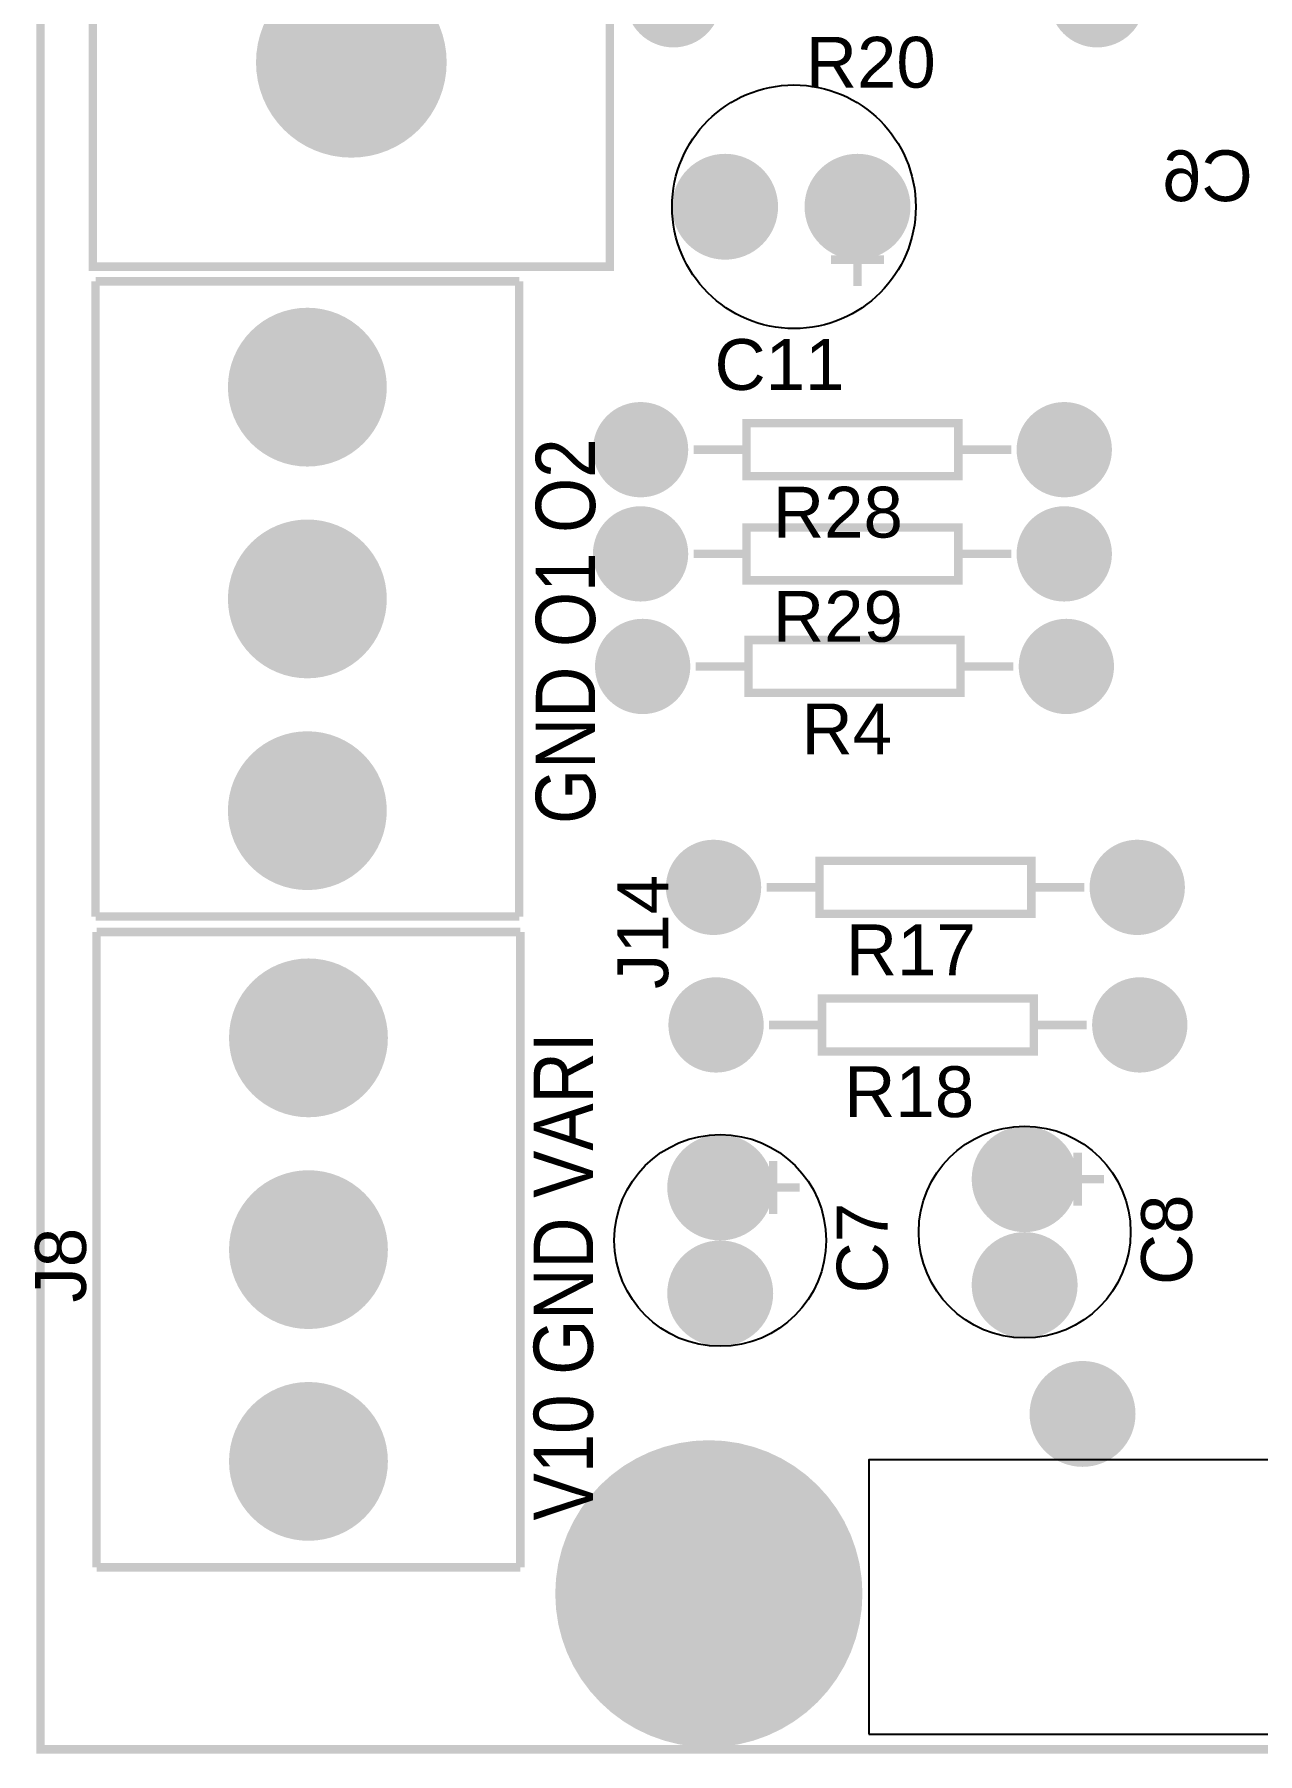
# Model space of a CAD drawing. Header units: inches. Extents: x -2.43 to 2.44, y -2.01 to 2.01.
# Drawn here: x -2.433 to -1.278, y -2.007 to -0.383 of the extents above; entities that cross this region are included whole.
import ezdxf

# ---------------------------------------------------------------- set-up
doc = ezdxf.new("R2010")
doc.units = ezdxf.units.IN
doc.layers.get('0').update_dxf_attribs({"linetype": 'CONTINUOUS'})

# ---------------------------------------------------------------- blocks, each defined once
blk = doc.blocks.new('EPAD')
at = {"const_width": 0.5}
blk.add_lwpolyline([(-0.25, 0, 1), (0.25, 0, 1)], format="xyb", close=True, dxfattribs=at)

msp = doc.modelspace()

# ---------------------------------------------------------------- linework, layer by layer
at = {"const_width": 0.008}
for points in [[(-2.426803, -2.002535), (2.433803, -2.002535), (2.433803, 2.002535), (-2.426803, 2.002535), (-2.426803, -2.002535)], [(-2.426803, -2.002535), (2.433803, -2.002535), (2.433803, 2.002535), (-2.426803, 2.002535), (-2.426803, -2.002535)], [(-2.426803, -2.002535), (2.433803, -2.002535), (2.433803, 2.002535), (-2.426803, 2.002535), (-2.426803, -2.002535)], [(-2.377402, -0.60211), (-1.889213, -0.60211), (-1.889213, 0.775843), (-2.377402, 0.775843), (-2.377402, -0.60211)], [(-2.377402, -0.60211), (-1.889213, -0.60211), (-1.889213, 0.775843), (-2.377402, 0.775843), (-2.377402, -0.60211)], [(-2.377402, -0.60211), (-1.889213, -0.60211), (-1.889213, 0.775843), (-2.377402, 0.775843), (-2.377402, -0.60211)], [(-1.655457, -0.620574), (-1.655457, -0.570574)], [(-1.655457, -0.620574), (-1.655457, -0.570574)], [(-1.655457, -0.620574), (-1.655457, -0.570574)], [(-1.630457, -0.595574), (-1.680457, -0.595574)], [(-1.630457, -0.595574), (-1.680457, -0.595574)], [(-1.630457, -0.595574), (-1.680457, -0.595574)], [(-1.974835, -0.61596), (-2.374835, -0.61596)], [(-2.374835, -0.61596), (-2.374835, -1.21596)], [(-1.974835, -0.61596), (-2.374835, -0.61596)], [(-2.374835, -0.61596), (-2.374835, -1.21596)], [(-1.974835, -0.61596), (-2.374835, -0.61596)], [(-2.374835, -0.61596), (-2.374835, -1.21596)], [(-1.974835, -1.21596), (-1.974835, -0.61596)], [(-1.974835, -1.21596), (-1.974835, -0.61596)], [(-1.974835, -1.21596), (-1.974835, -0.61596)], [(-1.760268, -0.800015), (-1.560268, -0.800015), (-1.560268, -0.750015), (-1.760268, -0.750015), (-1.760268, -0.800015)], [(-1.760268, -0.800015), (-1.560268, -0.800015), (-1.560268, -0.750015), (-1.760268, -0.750015), (-1.760268, -0.800015)], [(-1.760268, -0.800015), (-1.560268, -0.800015), (-1.560268, -0.750015), (-1.760268, -0.750015), (-1.760268, -0.800015)], [(-1.760268, -0.775015), (-1.810268, -0.775015)], [(-1.760268, -0.775015), (-1.810268, -0.775015)], [(-1.760268, -0.775015), (-1.810268, -0.775015)], [(-1.510268, -0.775015), (-1.560268, -0.775015)], [(-1.510268, -0.775015), (-1.560268, -0.775015)], [(-1.510268, -0.775015), (-1.560268, -0.775015)], [(-1.760268, -0.898441), (-1.560268, -0.898441), (-1.560268, -0.848441), (-1.760268, -0.848441), (-1.760268, -0.898441)], [(-1.760268, -0.898441), (-1.560268, -0.898441), (-1.560268, -0.848441), (-1.760268, -0.848441), (-1.760268, -0.898441)], [(-1.760268, -0.898441), (-1.560268, -0.898441), (-1.560268, -0.848441), (-1.760268, -0.848441), (-1.760268, -0.898441)], [(-1.760268, -0.873441), (-1.810268, -0.873441)], [(-1.760268, -0.873441), (-1.810268, -0.873441)], [(-1.760268, -0.873441), (-1.810268, -0.873441)], [(-1.510268, -0.873441), (-1.560268, -0.873441)], [(-1.510268, -0.873441), (-1.560268, -0.873441)], [(-1.510268, -0.873441), (-1.560268, -0.873441)], [(-1.758299, -1.00474), (-1.558299, -1.00474), (-1.558299, -0.95474), (-1.758299, -0.95474), (-1.758299, -1.00474)], [(-1.758299, -1.00474), (-1.558299, -1.00474), (-1.558299, -0.95474), (-1.758299, -0.95474), (-1.758299, -1.00474)], [(-1.758299, -1.00474), (-1.558299, -1.00474), (-1.558299, -0.95474), (-1.758299, -0.95474), (-1.758299, -1.00474)], [(-1.758299, -0.97974), (-1.808299, -0.97974)], [(-1.758299, -0.97974), (-1.808299, -0.97974)], [(-1.758299, -0.97974), (-1.808299, -0.97974)], [(-1.508299, -0.97974), (-1.558299, -0.97974)], [(-1.508299, -0.97974), (-1.558299, -0.97974)], [(-1.508299, -0.97974), (-1.558299, -0.97974)], [(-1.69137, -1.213401), (-1.49137, -1.213401), (-1.49137, -1.163401), (-1.69137, -1.163401), (-1.69137, -1.213401)], [(-1.69137, -1.213401), (-1.49137, -1.213401), (-1.49137, -1.163401), (-1.69137, -1.163401), (-1.69137, -1.213401)], [(-1.69137, -1.213401), (-1.49137, -1.213401), (-1.49137, -1.163401), (-1.69137, -1.163401), (-1.69137, -1.213401)], [(-1.69137, -1.188401), (-1.74137, -1.188401)], [(-1.69137, -1.188401), (-1.74137, -1.188401)], [(-1.69137, -1.188401), (-1.74137, -1.188401)], [(-1.44137, -1.188401), (-1.49137, -1.188401)], [(-1.44137, -1.188401), (-1.49137, -1.188401)], [(-1.44137, -1.188401), (-1.49137, -1.188401)], [(-1.974835, -1.21596), (-2.374835, -1.21596)], [(-1.974835, -1.21596), (-2.374835, -1.21596)], [(-1.974835, -1.21596), (-2.374835, -1.21596)], [(-2.373803, -1.230535), (-1.973803, -1.230535)], [(-2.373803, -1.230535), (-2.373803, -1.830535)], [(-2.373803, -1.230535), (-1.973803, -1.230535)], [(-2.373803, -1.230535), (-2.373803, -1.830535)], [(-2.373803, -1.230535), (-1.973803, -1.230535)], [(-2.373803, -1.230535), (-2.373803, -1.830535)], [(-1.973803, -1.830535), (-1.973803, -1.230535)], [(-1.973803, -1.830535), (-1.973803, -1.230535)], [(-1.973803, -1.830535), (-1.973803, -1.230535)], [(-1.689008, -1.343322), (-1.489008, -1.343322), (-1.489008, -1.293322), (-1.689008, -1.293322), (-1.689008, -1.343322)], [(-1.689008, -1.343322), (-1.489008, -1.343322), (-1.489008, -1.293322), (-1.689008, -1.293322), (-1.689008, -1.343322)], [(-1.689008, -1.343322), (-1.489008, -1.343322), (-1.489008, -1.293322), (-1.689008, -1.293322), (-1.689008, -1.343322)], [(-1.739008, -1.318322), (-1.689008, -1.318322)], [(-1.739008, -1.318322), (-1.689008, -1.318322)], [(-1.739008, -1.318322), (-1.689008, -1.318322)], [(-1.489008, -1.318322), (-1.439008, -1.318322)], [(-1.489008, -1.318322), (-1.439008, -1.318322)], [(-1.489008, -1.318322), (-1.439008, -1.318322)], [(-1.735071, -1.446866), (-1.735071, -1.496866)], [(-1.735071, -1.446866), (-1.735071, -1.496866)], [(-1.735071, -1.446866), (-1.735071, -1.496866)], [(-1.447669, -1.438992), (-1.447669, -1.488992)], [(-1.447669, -1.438992), (-1.447669, -1.488992)], [(-1.447669, -1.438992), (-1.447669, -1.488992)], [(-1.422669, -1.463992), (-1.472669, -1.463992)], [(-1.422669, -1.463992), (-1.472669, -1.463992)], [(-1.422669, -1.463992), (-1.472669, -1.463992)], [(-1.710071, -1.471866), (-1.760071, -1.471866)], [(-1.710071, -1.471866), (-1.760071, -1.471866)], [(-1.710071, -1.471866), (-1.760071, -1.471866)], [(-2.373803, -1.830535), (-1.973803, -1.830535)], [(-2.373803, -1.830535), (-1.973803, -1.830535)], [(-2.373803, -1.830535), (-1.973803, -1.830535)]]:
    msp.add_lwpolyline(points, dxfattribs=at)
msp.add_lwpolyline([(-1.644929, -1.988228), (-0.536031, -1.988228), (-0.536031, -1.729173), (-1.644929, -1.729173), (-1.644929, -1.988228)])
for centre, radius in [((-1.715457, -0.545574), 0.115), ((-1.715457, -0.545574), 0.115), ((-1.715457, -0.545574), 0.115), ((-1.785071, -1.521866), 0.1), ((-1.785071, -1.521866), 0.1), ((-1.785071, -1.521866), 0.1), ((-1.497669, -1.513992), 0.1), ((-1.497669, -1.513992), 0.1), ((-1.497669, -1.513992), 0.1)]:
    msp.add_circle(centre, radius)

# ---------------------------------------------------------------- block references
for p, xscale, yscale in [((-1.829244, -0.350102), 0.09, 0.09), ((-1.429244, -0.350102), 0.09, 0.09), ((-2.133307, -0.409196), 0.18, 0.18), ((-1.780457, -0.545574), 0.1, 0.1), ((-1.655457, -0.545574), 0.1, 0.1), ((-2.174835, -0.71596), 0.15, 0.15), ((-1.860268, -0.775015), 0.09, 0.09), ((-1.460268, -0.775015), 0.09, 0.09), ((-2.174835, -0.91596), 0.15, 0.15), ((-1.860268, -0.873441), 0.09, 0.09), ((-1.460268, -0.873441), 0.09, 0.09), ((-1.858299, -0.97974), 0.09, 0.09), ((-1.458299, -0.97974), 0.09, 0.09), ((-2.174835, -1.11596), 0.15, 0.15), ((-1.79137, -1.188401), 0.09, 0.09), ((-1.39137, -1.188401), 0.09, 0.09), ((-2.173803, -1.330535), 0.15, 0.15), ((-1.789008, -1.318322), 0.09, 0.09), ((-1.389008, -1.318322), 0.09, 0.09), ((-1.785071, -1.471866), 0.1, 0.1), ((-1.497669, -1.463992), 0.1, 0.1), ((-2.173803, -1.530535), 0.15, 0.15), ((-1.785071, -1.571866), 0.1, 0.1), ((-1.497669, -1.563992), 0.1, 0.1), ((-1.443011, -1.685702), 0.1, 0.1), ((-2.173803, -1.730535), 0.15, 0.15), ((-1.795803, -1.855535), 0.29, 0.29)]:
    msp.add_blockref('EPAD', p, dxfattribs=dict(xscale=xscale, yscale=yscale))

# ---------------------------------------------------------------- texts
at = {"width": 1.041667}
for s, p in [('R20', (-1.704244, -0.433102)), ('R20', (-1.704244, -0.433102)), ('R20', (-1.704244, -0.433102)), ('C11', (-1.790457, -0.718574)), ('C11', (-1.790457, -0.718574)), ('C11', (-1.790457, -0.718574)), ('R28', (-1.735268, -0.858015)), ('R28', (-1.735268, -0.858015)), ('R28', (-1.735268, -0.858015)), ('R29', (-1.735268, -0.956441)), ('R29', (-1.735268, -0.956441)), ('R29', (-1.735268, -0.956441)), ('R4', (-1.708299, -1.06274)), ('R4', (-1.708299, -1.06274)), ('R4', (-1.708299, -1.06274)), ('R17', (-1.66637, -1.271401)), ('R17', (-1.66637, -1.271401)), ('R17', (-1.66637, -1.271401)), ('R18', (-1.667945, -1.40537)), ('R18', (-1.667945, -1.40537)), ('R18', (-1.667945, -1.40537))]:
    msp.add_text(s, height=0.048, dxfattribs=at).set_placement(p)
at = {"text_generation_flag": 2, "width": 1.041667}
msp.add_text('C6', height=0.048, dxfattribs=at).set_placement((-1.28226, -0.540299))
msp.add_text('C6', height=0.048, dxfattribs=at).set_placement((-1.28226, -0.540299))
msp.add_text('C6', height=0.048, dxfattribs=at).set_placement((-1.28226, -0.540299))
for s, height, width, p in [('GND O1 O2', 0.056, 0.892857, (-1.903173, -1.12852)), ('GND O1 O2', 0.056, 0.892857, (-1.903173, -1.12852)), ('GND O1 O2', 0.056, 0.892857, (-1.903173, -1.12852)), ('J14', 0.048, 1.041667, (-1.834157, -1.284402)), ('J14', 0.048, 1.041667, (-1.834157, -1.284402)), ('J14', 0.048, 1.041667, (-1.834157, -1.284402)), ('V10 GND VARI', 0.056, 0.892857, (-1.905173, -1.786308)), ('V10 GND VARI', 0.056, 0.892857, (-1.905173, -1.786308)), ('V10 GND VARI', 0.056, 0.892857, (-1.905173, -1.786308)), ('C7', 0.048, 1.041667, (-1.627071, -1.571866)), ('C7', 0.048, 1.041667, (-1.627071, -1.571866)), ('C7', 0.048, 1.041667, (-1.627071, -1.571866)), ('C8', 0.048, 1.041667, (-1.339669, -1.563992)), ('C8', 0.048, 1.041667, (-1.339669, -1.563992)), ('C8', 0.048, 1.041667, (-1.339669, -1.563992)), ('J8', 0.048, 1.041667, (-2.383803, -1.580535)), ('J8', 0.048, 1.041667, (-2.383803, -1.580535)), ('J8', 0.048, 1.041667, (-2.383803, -1.580535))]:
    msp.add_text(s, height=height, rotation=90, dxfattribs=dict(width=width)).set_placement(p)

doc.saveas('drawing.dxf')
